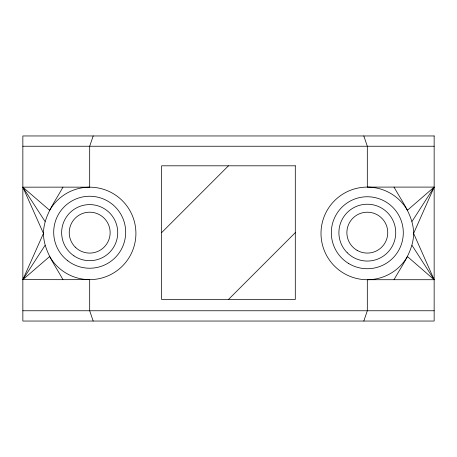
<?xml version="1.0" encoding="UTF-8"?>
<svg xmlns="http://www.w3.org/2000/svg" width="457" height="457" viewBox="0 0 457 457"><rect width="100%" height="100%" fill="white"/><g stroke="black" fill="none" stroke-linecap="round" stroke-linejoin="round"><path stroke-width="0.69" d="M93.182 135.958L89.686 146.24L89.686 187.176L62.952 187.136C55.023 201.817 43.626 215.938 43.455 233.407C43.626 250.882 55.023 264.997 62.952 279.678L89.686 279.638L89.686 310.76L93.182 321.043M394.048 279.718C402.034 265.043 413.471 250.91 413.625 233.407C413.471 215.904 402.034 201.771 394.048 187.096M363.818 321.043L367.314 310.76L367.314 279.718L434.15 279.718L413.625 233.407L434.15 187.096L367.314 187.096L367.314 146.24L363.818 135.958M412.048 221.422L434.15 187.096L407.421 210.249A46.311 46.311 0 0 0 337.546 197.932A46.311 46.311 0 0 0 337.546 268.887A46.311 46.311 0 0 0 407.421 256.566L434.15 279.718L412.048 245.392M45.032 245.375L22.85 279.638L62.952 279.678M161.624 232.642L228.46 165.805M228.46 299.478L295.296 232.642M22.85 146.24L434.15 146.24M62.952 187.136L22.85 187.176L43.455 233.407L22.85 279.638L49.653 256.52A46.231 46.231 0 0 0 119.403 268.819A46.231 46.231 0 0 0 119.403 197.995A46.231 46.231 0 0 0 49.653 210.294L22.85 187.176L45.032 221.445M22.85 310.76L434.15 310.76M434.15 135.958L22.85 135.958L22.85 321.043L434.15 321.043L434.15 135.958M295.296 165.805L161.624 165.805L161.624 299.478L295.296 299.478L295.296 165.805M75.222 247.106A20.456 20.456 0 0 0 109.446 237.937A20.456 20.456 0 0 0 84.391 212.888A20.456 20.456 0 0 0 75.222 247.106M357.094 250.345A20.439 20.439 0 0 0 387.753 232.642A20.439 20.439 0 0 0 357.094 214.944A20.439 20.439 0 0 0 357.094 250.345M348.565 263.461A35.989 35.989 0 0 0 403.291 233.613A35.989 35.989 0 0 0 350.085 201.143A35.989 35.989 0 0 0 348.565 263.461M347.234 252.755A28.42 28.42 0 0 0 394.768 239.976A28.42 28.42 0 0 0 359.939 205.199A28.42 28.42 0 0 0 347.234 252.755M67.813 260.816A35.989 35.989 0 0 0 125.372 236.897A35.989 35.989 0 0 0 75.873 199.006A35.989 35.989 0 0 0 67.813 260.816M73.943 255.851A28.043 28.043 0 0 0 117.655 234.675A28.043 28.043 0 0 0 77.462 207.404A28.043 28.043 0 0 0 73.943 255.851"/></g></svg>
